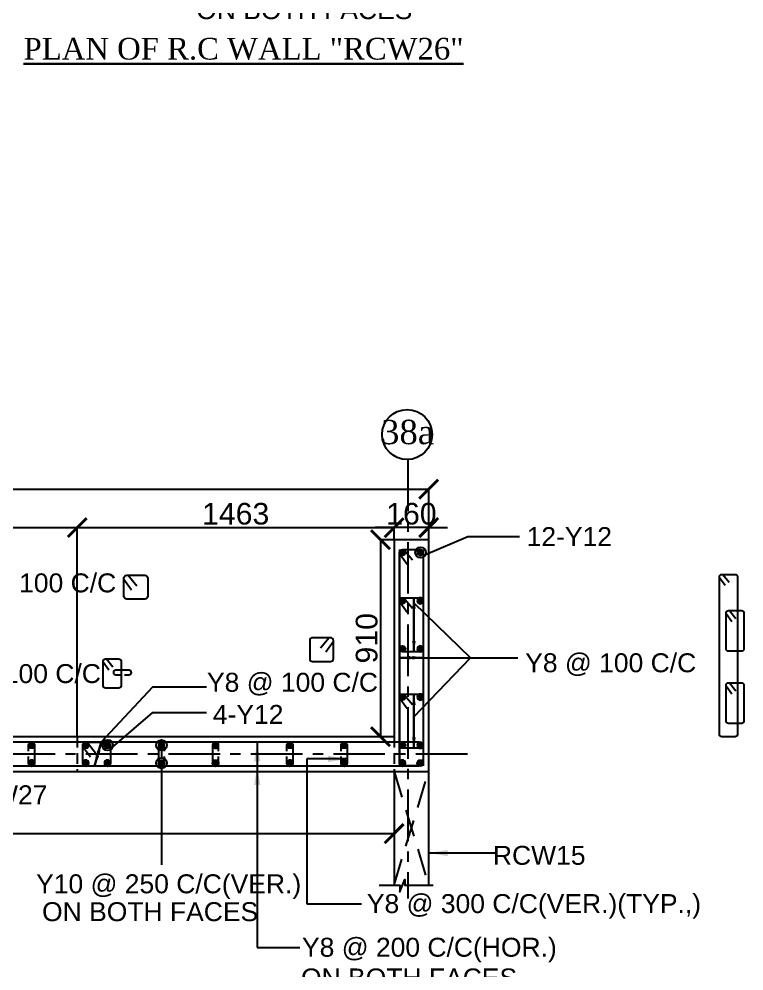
# Model space of a CAD drawing. Header units: inches. Extents: x 200139 to 352388, y -289304 to -188971.
# Drawn here: x 306219 to 319612, y -228244 to -210664 of the extents above; entities that cross this region are included whole.
import ezdxf
from ezdxf.enums import TextEntityAlignment as Align

# ---------------------------------------------------------------- set-up
doc = ezdxf.new("R2010")
doc.units = ezdxf.units.IN
doc.header["$MEASUREMENT"] = 0
doc.linetypes.add('CENTER', pattern=[50.8, 31.75, -6.35, 6.35, -6.35])
doc.linetypes.add('Hidden', pattern=[3, 2, -1])
for name, color, linetype in [('1', 8, 'Continuous'), ('160 WALL OPEING', 1, 'Continuous'), ('5', 2, 'Continuous'), ('ARROW', 5, 'Continuous'), ('DIM', 251, 'Continuous'), ('GIRD CIR', 1, 'Continuous'), ('GIRD TEXT', 4, 'Continuous'), ('GRID', 8, 'CENTER'), ('LINKS', 3, 'Continuous'), ('OPENING', 1, 'Continuous'), ('SHEAR WALL', 6, 'Continuous'), ('STRRIUPS', 6, 'Continuous'), ('Ttxt', 3, 'Continuous')]:
    doc.layers.add(name, color=color, linetype=linetype)
doc.layers.add('Tex', color=3, linetype='Continuous', lineweight=13)
doc.layers.add('text', color=4, linetype='Continuous', lineweight=30)
doc.styles.add('Arial', font='arial.ttf', dxfattribs={"height": 400})
doc.styles.add('T200', font='sanss___.ttf', dxfattribs={"height": 250})
doc.styles.add('T400', font='romantic.ttf')
doc.dimstyles.new('SCALE-25', dxfattribs={"dimtxt": 400, "dimasz": 350, "dimexe": 0, "dimexo": 0, "dimgap": 50, "dimtad": 1, "dimdec": 0, "dimlfac": 0.25, "dimzin": 0, "dimdsep": 46, "dimtxsty": 'Arial', "dimblk": 'ARCHTICK', "dimcen": 0, "dimclrd": 5, "dimclre": 8, "dimclrt": 1, "dimadec": 0, "dimazin": 0, "dimtfac": 1, "dimtdec": 0, "dimtix": 1, "dimtmove": 2, "dimatfit": 3, "dimfxl": 0, "dimtolj": 1, "dimtzin": 0, "dimlwd": -1, "dimarcsym": 0})
doc.dimstyles.new('T200', dxfattribs={"dimtxt": 300, "dimasz": 150, "dimexe": 0, "dimexo": 0, "dimgap": 5, "dimtad": 1, "dimdec": 0, "dimrnd": 5, "dimzin": 0, "dimdsep": 46, "dimtxsty": 'T200', "dimblk": 'ARCHTICK', "dimcen": 300, "dimclrd": 5, "dimclre": 252, "dimclrt": 1, "dimadec": 0, "dimazin": 0, "dimtfac": 50, "dimtdec": 0, "dimtofl": 0, "dimtmove": 2, "dimatfit": 3, "dimfxl": 1, "dimtolj": 1, "dimtzin": 0, "dimarcsym": 2})

# ---------------------------------------------------------------- blocks, each defined once
blk = doc.blocks.new('A$C25671A95')
at = {"layer": 'LINKS', "elevation": 0}
blk.add_lwpolyline([(452, -404), (564, -404, 1), (564, -292), (236, -292, 1), (236, -404), (355, -404)], format="xyb", dxfattribs=at)
at = {"layer": 'STRRIUPS', "ltscale": 0.2}
for p, q in [((-74, -83, 0), (68, -280, 0)), ((7, -11, 0), (165, -205, 0))]:
    blk.add_line(p, q, dxfattribs=at)
at = {"layer": 'STRRIUPS', "ltscale": 0.2, "elevation": 0}
blk.add_lwpolyline([(311, -732), (-19, -732, -0.414214), (-74, -677), (-74, -66, -0.414214), (-19, -11), (311, -11, -0.414214), (366, -66), (366, -677, -0.414214)], format="xyb", close=True, dxfattribs=at)
blk = doc.blocks.new('R1')
at = {"layer": '5'}
h = blk.add_hatch(color=256, dxfattribs=at)
edge = h.paths.add_edge_path()
edge.add_arc((0, 0), 69.6, 0, 360)
at = {"layer": '5', "color": 6}
blk.add_circle((0, 0), 69.6, dxfattribs=at)
blk = doc.blocks.new('_ARCHTICK')
at = {"color": 0, "linetype": 'ByBlock', "const_width": 0.15}
blk.add_lwpolyline([(-0.5, -0.5), (0.5, 0.5)], dxfattribs=at)
blk = doc.blocks.new('A$C5C0C2414')
at = {"layer": 'STRRIUPS', "ltscale": 0.2}
for p, q in [((0, 0), (158, -194)), ((-81, -72), (61, -268))]:
    blk.add_line(p, q, dxfattribs=at)
blk.add_lwpolyline([(304, -440), (-26, -440, -0.414214), (-81, -385), (-81, -55, -0.414214), (-26, 0), (304, 0, -0.414214), (359, -55), (359, -385, -0.414214)], format="xyb", close=True, dxfattribs=at)
blk = doc.blocks.new('*D114')
at = {"layer": 'Defpoints', "color": 0}
for p in [(307295, -220056), (303295, -220280, 59), (307295, -223919, 59)]:
    blk.add_point(p, dxfattribs=at)
at = {"layer": 'DIM', "color": 8, "lineweight": -2}
for p, q in [((303295, -220280), (303295, -220056)), ((307295, -223919), (307295, -220056))]:
    blk.add_line(p, q, dxfattribs=at)
at = {"layer": 'DIM', "color": 5}
blk.add_line((303295, -220056), (307295, -220056), dxfattribs=at)
at = {"layer": 'DIM', "color": 5, "xscale": 350, "yscale": 350, "zscale": 350, "rotation": 180}
blk.add_blockref('_ARCHTICK', (303295, -220056), dxfattribs=at)
at = {"layer": 'DIM', "color": 5, "xscale": 350, "yscale": 350, "zscale": 350}
blk.add_blockref('_ARCHTICK', (307295, -220056), dxfattribs=at)
at = {"layer": 'DIM', "color": 1, "insert": (305295, -219802), "char_height": 400, "attachment_point": 5, "style": 'Arial'}
blk.add_mtext('\\A1;1000', dxfattribs=at)
blk = doc.blocks.new('ARCHTICK')
at = {"color": 0, "const_width": 0.15}
blk.add_lwpolyline([(-0.5, -0.5), (0.5, 0.5)], dxfattribs=at)
blk = doc.blocks.new('*D115')
at = {"layer": 'Defpoints', "color": 0}
for p in [(313788, -219347), (313788, -220280, 14), (294415, -221080, 14)]:
    blk.add_point(p, dxfattribs=at)
at = {"layer": 'DIM', "color": 8, "lineweight": -2}
for p, q in [((294415, -221080), (294415, -219347)), ((313788, -220280), (313788, -219347))]:
    blk.add_line(p, q, dxfattribs=at)
at = {"layer": 'DIM', "color": 5}
blk.add_line((294415, -219347), (313788, -219347), dxfattribs=at)
at = {"layer": 'DIM', "color": 5, "xscale": 350, "yscale": 350, "zscale": 350, "rotation": 180}
blk.add_blockref('_ARCHTICK', (294415, -219347), dxfattribs=at)
at = {"layer": 'DIM', "color": 5, "xscale": 350, "yscale": 350, "zscale": 350}
blk.add_blockref('_ARCHTICK', (313788, -219347), dxfattribs=at)
at = {"layer": 'DIM', "color": 1, "insert": (304101, -219093), "char_height": 400, "attachment_point": 5, "style": 'Arial'}
blk.add_mtext('\\A1;4843', dxfattribs=at)
blk = doc.blocks.new('*D117')
at = {"layer": 'Defpoints', "color": 0}
for p in [(303295, -224639, -14), (313148, -224638, -59), (313148, -225707)]:
    blk.add_point(p, dxfattribs=at)
at = {"layer": 'DIM', "color": 8, "lineweight": -2}
for p, q in [((303295, -224639), (303295, -225707)), ((313148, -224638), (313148, -225707))]:
    blk.add_line(p, q, dxfattribs=at)
at = {"layer": 'DIM', "color": 5}
blk.add_line((303295, -225707), (313148, -225707), dxfattribs=at)
at = {"layer": 'DIM', "color": 5, "xscale": 350, "yscale": 350, "zscale": 350, "rotation": 180}
blk.add_blockref('_ARCHTICK', (303295, -225707), dxfattribs=at)
at = {"layer": 'DIM', "color": 5, "xscale": 350, "yscale": 350, "zscale": 350}
blk.add_blockref('_ARCHTICK', (313148, -225707), dxfattribs=at)
blk = doc.blocks.new('A$C6DD0340C')
at = {"layer": 'STRRIUPS', "ltscale": 0.2}
for p, q in [((-71, 98), (71, -98)), ((10, 170), (168, -24)), ((92, -791, 44), (234, -988, 44)), ((173, -720, 44), (331, -913, 44)), ((92, -2571, -5), (234, -2768, -5)), ((173, -2499, -5), (331, -2693, -5))]:
    blk.add_line(p, q, dxfattribs=at)
for points, elevation in [([(-16, 170), (314, 170, -0.414214), (369, 115), (369, -3773, -0.414214), (314, -3828), (-16, -3828, -0.414214), (-71, -3773), (-71, 115, -0.414214)], -59), ([(147, -720), (477, -720, -0.414214), (532, -775), (532, -1666, -0.414214), (477, -1721), (147, -1721, -0.414214), (92, -1666), (92, -775, -0.414214)], -15), ([(147, -2499), (477, -2499, -0.414214), (532, -2554), (532, -3445, -0.414214), (477, -3500), (147, -3500, -0.414214), (92, -3445), (92, -2554, -0.414214)], -59)]:
    blk.add_lwpolyline(points, format="xyb", close=True, dxfattribs=dict(at, elevation=elevation))
blk = doc.blocks.new('*D157')
at = {"layer": 'Defpoints', "color": 0}
for p in [(313148, -220056), (313148, -220280, 14), (307295, -223919)]:
    blk.add_point(p, dxfattribs=at)
at = {"layer": 'DIM', "color": 8, "lineweight": -2}
for p, q in [((307295, -223919), (307295, -220056)), ((313148, -220280), (313148, -220056))]:
    blk.add_line(p, q, dxfattribs=at)
at = {"layer": 'DIM', "color": 5}
blk.add_line((307295, -220056), (313148, -220056), dxfattribs=at)
at = {"layer": 'DIM', "color": 5, "xscale": 350, "yscale": 350, "zscale": 350, "rotation": 180}
blk.add_blockref('_ARCHTICK', (307295, -220056), dxfattribs=at)
at = {"layer": 'DIM', "color": 5, "xscale": 350, "yscale": 350, "zscale": 350}
blk.add_blockref('_ARCHTICK', (313148, -220056), dxfattribs=at)
at = {"layer": 'DIM', "color": 1, "insert": (310221, -219802), "char_height": 400, "attachment_point": 5, "style": 'Arial'}
blk.add_mtext('\\A1;1463', dxfattribs=at)
blk = doc.blocks.new('*D259')
at = {"layer": 'Defpoints', "color": 0}
for p in [(313148, -220280, 14), (312897, -223919), (313148, -223919, 14)]:
    blk.add_point(p, dxfattribs=at)
at = {"layer": 'DIM', "color": 8, "lineweight": -2}
for p, q in [((313148, -220280), (312897, -220280)), ((313148, -223919), (312897, -223919))]:
    blk.add_line(p, q, dxfattribs=at)
at = {"layer": 'DIM', "color": 5}
blk.add_line((312897, -220280), (312897, -223919), dxfattribs=at)
at = {"layer": 'DIM', "color": 5, "xscale": 350, "yscale": 350, "zscale": 350}
for p, rotation in [((312897, -220280), 90), ((312897, -223919), 270)]:
    blk.add_blockref('_ARCHTICK', p, dxfattribs=dict(at, rotation=rotation))
at = {"layer": 'DIM', "color": 1, "insert": (312643, -222100), "char_height": 400, "attachment_point": 5, "rotation": 90, "style": 'Arial'}
blk.add_mtext('\\A1;910', dxfattribs=at)
blk = doc.blocks.new('*D260')
at = {"layer": 'Defpoints', "color": 0}
for p in [(313148, -220056), (313148, -220280, 14), (313788, -220280, 14)]:
    blk.add_point(p, dxfattribs=at)
at = {"layer": 'DIM', "color": 5}
for p, q in [((313148, -220056), (312798, -220056)), ((313788, -220056), (313148, -220056)), ((313788, -220056), (314138, -220056))]:
    blk.add_line(p, q, dxfattribs=at)
at = {"layer": 'DIM', "color": 8, "lineweight": -2}
for p, q in [((313148, -220280), (313148, -220056)), ((313788, -220280), (313788, -220056))]:
    blk.add_line(p, q, dxfattribs=at)
at = {"layer": 'DIM', "color": 5, "xscale": 350, "yscale": 350, "zscale": 350}
blk.add_blockref('_ARCHTICK', (313148, -220056), dxfattribs=at)
at = {"layer": 'DIM', "color": 5, "xscale": 350, "yscale": 350, "zscale": 350, "rotation": 180}
blk.add_blockref('_ARCHTICK', (313788, -220056), dxfattribs=at)
at = {"layer": 'DIM', "color": 1, "insert": (313468, -219802), "char_height": 400, "attachment_point": 5, "style": 'Arial'}
blk.add_mtext('\\A1;160', dxfattribs=at)

msp = doc.modelspace()

# ---------------------------------------------------------------- linework, layer by layer
at = {"layer": '1', "linetype": 'Hidden', "ltscale": 100}
for p, q in [((307294.9, -223919.5, 59), (307294.9, -224558.5, 59)), ((313147.6, -223919.5, 13.8), (313147.6, -224558.5, 13.8))]:
    msp.add_line(p, q, dxfattribs=at)
at = {"layer": '1', "elevation": 131.8}
msp.add_lwpolyline([(312869.7, -226659.5), (313252.3, -226659.5), (313252.3, -226783.8), (313345.8, -226553.9), (313345.8, -226659.5), (313871.5, -226659.5)], dxfattribs=at)
at = {"layer": '160 WALL OPEING', "linetype": 'Hidden', "ltscale": 250}
for p, q in [((313147.6, -226659.5, 13.8), (313787.6, -224558.5, 13.8)), ((313147.6, -224558.5, 72.8), (313787.6, -226659.5, 13.8))]:
    msp.add_line(p, q, dxfattribs=at)
at = {"layer": '5'}
for p, q in [((313247.6, -220460.5, 13.8), (313247.6, -224458.5, 13.8)), ((313687.6, -220460.5, 13.8), (313687.6, -224458.5, 13.8))]:
    msp.add_line(p, q, dxfattribs=at)
at = {"layer": '5', "elevation": 59}
for points in [[(313607.6, -224019.5), (302834.9, -224019.5)], [(302834.9, -224458.5), (313607.6, -224458.5)]]:
    msp.add_lwpolyline(points, dxfattribs=at)
at = {"layer": 'ARROW'}
for p, q in [((313514.3, -221443.3, 72.8), (314560.4, -222459.5, 13.8)), ((313514.3, -223549.3, 13.8), (314560.4, -222459.5, 13.8)), ((313687.6, -222459.5, 13.8), (315433.2, -222459.5, 13.8)), ((308850.6, -224174.3, 117.9), (308850.6, -224305.3, 117.9)), ((308850.6, -224502.3, 117.9), (308850.6, -226282.3, 117.9))]:
    msp.add_line(p, q, dxfattribs=at)
at = {"layer": 'ARROW', "linetype": 'Continuous'}
msp.add_line((311537.8, -227006.3, 72.8), (312548.6, -227006.3, 72.8), dxfattribs=at)
at = {"layer": 'ARROW'}
for points, elevation in [([(313730, -220550.4), (314508.7, -220217.7), (315463.5, -220217.7)], 72.8), ([(307737.5, -224019.5), (308691, -222995.3), (309681.2, -222995.3)], 118), ([(307947.7, -224109.4), (308691, -223471.7), (309681.2, -223471.7)], 118)]:
    msp.add_lwpolyline(points, dxfattribs=dict(at, elevation=elevation))
for centre in [(313637.6, -220516.1, 13.9), (307855.3, -224075.2, 118), (308850.6, -224075.8, 117.9), (308850.6, -224403.8, 117.9)]:
    msp.add_circle(centre, 98.5, dxfattribs=at)
at = {"layer": 'GIRD CIR'}
msp.add_circle((313387.6, -218337.4, 13.8), 461.7, dxfattribs=at)
at = {"layer": 'GRID', "ltscale": 30}
for p, q in [((313403.3, -218799, 72.8), (313403.3, -226903, 72.8)), ((314504.1, -224239, 13.8), (293254.1, -224239, 59))]:
    msp.add_line(p, q, dxfattribs=at)
at = {"layer": 'LINKS'}
for points, elevation in [([(306394.9, -224187.8), (306394.9, -224075.1, -1), (306506.3, -224075.1), (306506.3, -224403.8, -1), (306394.9, -224403.8), (306394.9, -224284.3)], 117.9), ([(308906.3, -224187.8), (308906.3, -224075.1, 1), (308794.9, -224075.1), (308794.9, -224403.8, 1), (308906.3, -224403.8), (308906.3, -224284.3)], 117.9), ([(309906.3, -224187.8), (309906.3, -224075.1, 1), (309794.9, -224075.1), (309794.9, -224403.8, 1), (309906.3, -224403.8), (309906.3, -224284.3)], 117.9), ([(311167.6, -224187.8), (311167.6, -224075.1, -1), (311278.9, -224075.1), (311278.9, -224403.8, -1), (311167.6, -224403.8), (311167.6, -224284.3)], 13.9), ([(312167.6, -224187.8), (312167.6, -224075.1, -1), (312278.9, -224075.1), (312278.9, -224403.8, -1), (312167.6, -224403.8), (312167.6, -224284.3)], 13.9)]:
    msp.add_lwpolyline(points, format="xyb", dxfattribs=dict(at, elevation=elevation))
at = {"layer": 'OPENING', "color": 1, "elevation": 13.8}
for points in [[(313147.6, -224558.5), (313147.6, -226659.5)], [(313787.6, -226659.5), (313787.6, -224558.5)]]:
    msp.add_lwpolyline(points, dxfattribs=at)
at = {"layer": 'SHEAR WALL', "color": 4}
for points, elevation in [([(313787.6, -224558.5), (313787.6, -220280.5), (313147.6, -220280.5), (313147.6, -223919.5)], 13.8), ([(307294.9, -223919.5), (303294.9, -223919.5)], 59), ([(313147.6, -223919.5), (307294.9, -223919.5)], 59), ([(303294.9, -224558.5), (307294.9, -224558.5)], 59), ([(307294.9, -224558.5), (307294.9, -224558.5), (313787.6, -224558.5)], 59)]:
    msp.add_lwpolyline(points, dxfattribs=dict(at, elevation=elevation))
at = {"layer": 'STRRIUPS', "ltscale": 0.2}
for p, q in [((313264.6, -220555.9, 72.8), (313389.3, -220728.9, 72.8)), ((313353.5, -220491.4, 72.8), (313486.6, -220654.2, 72.8)), ((313264.6, -221445.7, 117), (313389.3, -221618.6, 117)), ((313353.5, -221381.1, 117), (313486.6, -221543.9, 117)), ((313264.6, -223225.2, 67.9), (313389.3, -223398.1, 67.9)), ((313353.5, -223160.6, 67.9), (313486.6, -223323.4, 67.9)), ((307412, -224114.9, 117.9), (307536.7, -224287.9, 117.9)), ((307500.8, -224050.4, 117.9), (307633.9, -224213.2, 117.9))]:
    msp.add_line(p, q, dxfattribs=at)
for points, elevation in [([(313302.6, -220460.5), (313632.6, -220460.5, -0.4142136), (313687.6, -220515.5), (313687.6, -224403.5, -0.4142136), (313632.6, -224458.5), (313302.6, -224458.5, -0.4142136), (313247.6, -224403.5), (313247.6, -220515.5, -0.4142136)], 59), ([(313302.6, -221350.2), (313632.6, -221350.2, -0.4142136), (313687.6, -221405.2), (313687.6, -222296.3, -0.4142136), (313632.6, -222351.3), (313302.6, -222351.3, -0.4142136), (313247.6, -222296.3), (313247.6, -221405.2, -0.4142136)], 103.2), ([(313302.6, -223129.7), (313632.6, -223129.7, -0.4142136), (313687.6, -223184.7), (313687.6, -224075.8, -0.4142136), (313632.6, -224130.8), (313302.6, -224130.8, -0.4142136), (313247.6, -224075.8), (313247.6, -223184.7, -0.4142136)], 59), ([(307851.3, -224459.5), (307449.9, -224459.5, -0.4142136), (307394.9, -224404.5), (307394.9, -224074.5, -0.4142136), (307449.9, -224019.5), (307851.3, -224019.5, -0.4142136), (307906.3, -224074.5), (307906.3, -224404.5, -0.4142136)], 117.9)]:
    msp.add_lwpolyline(points, format="xyb", close=True, dxfattribs=dict(at, elevation=elevation))

# ---------------------------------------------------------------- block references
at = {"layer": '5', "yscale": 0.8000000000465661, "zscale": 0.8000000000465661}
for p, xscale, rotation in [((313303.3, -220516.1, 72.8), 0.8000000000465661, 90.00000000000001), ((313631.9, -220516.1, 72.8), -0.8000000000465661, 270), ((313303.3, -221405.9, 58.1), 0.8000000000465661, 90.00000000000001), ((313631.9, -221405.9, 58.1), -0.8000000000465661, 270), ((313303.3, -222295.6, 43.3), 0.8000000000465661, 90.00000000000001), ((313631.9, -222295.6, 43.3), -0.8000000000465661, 270), ((313303.3, -223185.4, 28.6), 0.8000000000465661, 90.00000000000001), ((313631.9, -223185.4, 28.6), -0.8000000000465661, 270), ((306450.6, -224075.1, 117.9), 0.8000000000465661, 90.00000000000001), ((307450.6, -224075.1, 117.9), 0.8000000000465661, 90.00000000000001), ((307850.6, -224075.1, 117.9), 0.8000000000465661, 90.00000000000001), ((308850.6, -224075.1, 117.9), -0.8000000000465661, 270), ((309850.6, -224075.1, 117.9), -0.8000000000465661, 270), ((311223.3, -224075.1, 13.9), 0.8000000000465661, 90.00000000000001), ((312223.3, -224075.1, 13.9), 0.8000000000465661, 90.00000000000001), ((313303.3, -224075.1, 13.8), 0.8000000000465661, 90.00000000000001), ((313631.9, -224075.1, 13.8), -0.8000000000465661, 270), ((306450.6, -224403.8, 117.9), -0.8000000000465661, 90), ((307450.6, -224403.8, 117.9), -0.8000000000465661, 90), ((307850.6, -224403.8, 117.9), -0.8000000000465661, 90), ((308850.6, -224403.8, 117.9), 0.8000000000465661, 270), ((309850.6, -224403.8, 117.9), 0.8000000000465661, 270), ((311223.3, -224403.8, 13.9), -0.8000000000465661, 90), ((312223.3, -224403.8, 13.9), -0.8000000000465661, 90), ((313303.3, -224403.8, 13.8), -0.8000000000465661, 90), ((313631.9, -224403.8, 13.8), 0.8000000000465661, 270)]:
    msp.add_blockref('R1', p, dxfattribs=dict(at, xscale=xscale, rotation=rotation))
at = {"layer": 'LINKS', "color": 1, "xscale": 0.75, "yscale": 0.75, "zscale": 0.75}
msp.add_blockref('A$C25671A95', (307828.8, -222472.2, 59), dxfattribs=at)
at = {"layer": 'STRRIUPS'}
msp.add_blockref('A$C5C0C2414', (308237.7, -220936.6, 59), dxfattribs=at)
at = {"layer": 'STRRIUPS', "color": 1, "xscale": 0.75, "yscale": 0.75, "zscale": 0.75}
msp.add_blockref('A$C6DD0340C', (319213.2, -221048.1, -14.7), dxfattribs=at)
at = {"layer": 'STRRIUPS', "xscale": -1}
msp.add_blockref('A$C5C0C2414', (311947.8, -222089.8, 72.8), dxfattribs=at)

# ---------------------------------------------------------------- texts
at = {"layer": 'GIRD TEXT', "ltscale": 7, "style": 'T400'}
msp.add_text('38a', height=450, dxfattribs=at).set_placement((312907, -218515.3))
at = {"layer": 'Tex', "style": 'Arial'}
for s, p in [('RCW27', (305032.5, -225165.7)), ('RCW15', (314974.5, -226283.6))]:
    msp.add_text(s, height=350, dxfattribs=at).set_placement(p)
at = {"layer": 'text', "color": 4, "style": 'T400'}
msp.add_text('%%UPLAN OF R.C WALL "RCW26"', height=400, dxfattribs=at).set_placement((310367.8, -211531.9), align=Align.BOTTOM_CENTER)
at = {"layer": 'Ttxt', "color": 6, "style": 'Arial'}
for p in [(309492.7, -210665.3), (306644.4, -227324), (311428.7, -228547.9)]:
    msp.add_text('ON BOTH FACES', height=350, dxfattribs=at).set_placement(p)
at = {"layer": 'Ttxt', "color": 4, "style": 'Arial'}
for s, p in [('12-Y12', (315597.1, -220397.1)), ('Y8 @ 100 C/C', (304854.7, -221251.9)), ('Y8 @ 100 C/C', (315570.6, -222727.4)), ('Y8 @ 100 C/C', (304572, -222926.9)), ('Y8 @ 100 C/C', (309691.4, -223087.9)), ('4-Y12', (309800.1, -223680.8)), ('Y10 @ 250 C/C(VER.)', (306534.5, -226809.3)), ('Y8 @ 300 C/C(VER.)(TYP.,)', (312645.5, -227174.7)), ('Y8 @ 200 C/C(HOR.)', (311446.8, -227980.8))]:
    msp.add_text(s, height=350, dxfattribs=at).set_placement(p)

# ---------------------------------------------------------------- dimensions: what is measured, and where the dimension line sits
at = {"layer": 'DIM', "color": 1}
for base, p1, p2, picture, middle in [((313787.6, -219347.1), (294414.9, -221080.5, 13.8), (313787.6, -220280.5, 13.8), '*D115', (304101.3, -219092.8)), ((307294.9, -220056.1), (303294.9, -220280.5, 59), (307294.9, -223919.5, 59), '*D114', (305294.9, -219801.9)), ((313147.6, -220056.1), (307294.9, -223919.5), (313147.6, -220280.5, 13.8), '*D157', (310221.3, -219801.8)), ((313147.6, -220056.1), (313787.6, -220280.5, 13.8), (313147.6, -220280.5, 13.8), '*D260', (313467.6, -219801.9))]:
    dim = msp.add_linear_dim(base=base, p1=p1, p2=p2, dimstyle='SCALE-25', override={"dimldrblk": 'ARCHTICK'}, dxfattribs=at)
    dim.commit()
    dim.dimension.update_dxf_attribs({"geometry": picture, "text_midpoint": middle})
dim = msp.add_linear_dim(base=(312897.1, -223919.5), p1=(313147.6, -220280.5, 13.8), p2=(313147.6, -223919.5, 13.8), angle=90, dimstyle='SCALE-25', override={"dimldrblk": 'ARCHTICK'}, dxfattribs=at)
dim.commit()
dim.dimension.update_dxf_attribs({"geometry": '*D259', "text_midpoint": (312642.9, -222100)})
at = {"layer": 'DIM'}
dim = msp.add_linear_dim(base=(313147.6, -225706.5, 72.8), p1=(303294.9, -224639.5, 59), p2=(313147.6, -224638.5, 13.8), text=' ', dimstyle='SCALE-25', override={"dimldrblk": 'ARCHTICK'}, dxfattribs=at)
dim.commit()
dim.dimension.update_dxf_attribs({"geometry": '*D117', "text_midpoint": (308221.3, -225706.5, 72.8)})

# ---------------------------------------------------------------- leaders
at = {"layer": 'ARROW'}
for points, override in [([(313514.3, -222351.3, 103.2), (313514.3, -221351.6, 103.2)], {"dimasz": 200, "dimtad": 0}), ([(313514.3, -221351.6, 103.2), (313514.3, -222351.3, 103.2)], {"dimasz": 200, "dimtad": 0}), ([(313247.6, -222459.5, 59), (313687.6, -222459.5, 59)], {"dimasz": 200, "dimtad": 0}), ([(313687.6, -222459.5, 59), (313247.6, -222459.5, 59)], {"dimasz": 200, "dimtad": 0}), ([(313514.3, -224130.8, 59), (313514.3, -223131.1, 59)], {"dimasz": 200, "dimtad": 0}), ([(313514.3, -223131.1, 59), (313514.3, -224130.8, 59)], {"dimasz": 200, "dimtad": 0}), ([(307613.9, -224459.5, 117.9), (307737.5, -224019.5, 117.9)], {"dimasz": 200, "dimtad": 0}), ([(307737.5, -224019.5, 117.9), (307613.9, -224459.5, 117.9)], {"dimasz": 200, "dimtad": 0}), ([(310618.9, -224019.5, 117.9), (310618.9, -227811.6, 117.9), (311408.1, -227811.6, 117.9)], {"dimasz": 350, "dimtad": 0}), ([(312278.9, -224327.6, 117.9), (311537.8, -224327.6, 117.9), (311537.8, -227006.3, 117.9)], {"dimasz": 350, "dimtad": 0}), ([(310618.9, -224459.5, 117.9), (310618.9, -227811.6, 117.9), (311408.1, -227811.6, 117.9)], {"dimasz": 350, "dimtad": 0}), ([(313787.6, -226065.3, 117.9), (315029.4, -226065.3, 117.9)], {"dimasz": 350, "dimtad": 0})]:
    msp.add_leader(points, dimstyle='T200', override=override, dxfattribs=at)

doc.saveas('drawing.dxf')
